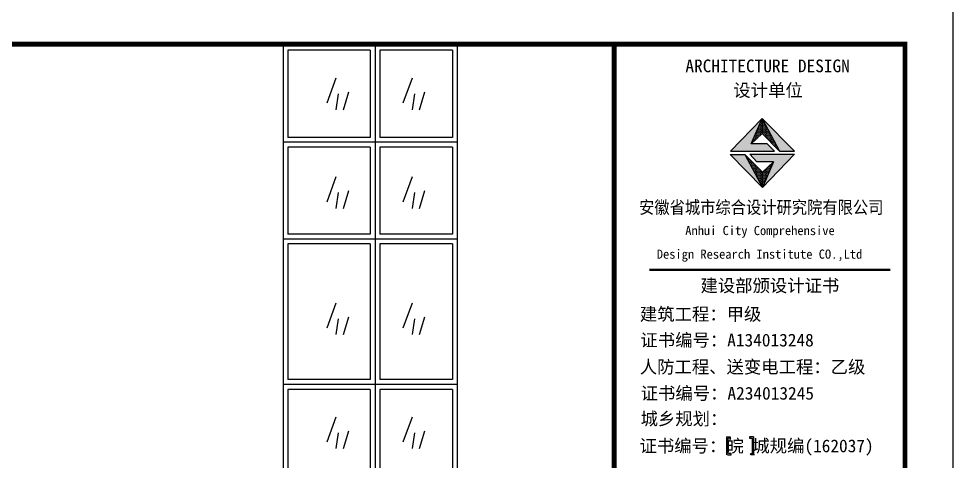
# Model space of a CAD drawing. Extents: x 1680110 to 2520911, y 137232 to 777463.
# Drawn here: x 2416401 to 2435718, y 169623 to 178757 of the extents above; entities that cross this region are included whole.
import ezdxf

# ---------------------------------------------------------------- set-up
doc = ezdxf.new("R2010")
doc.units = 0
doc.header["$LTSCALE"] = 1000
doc.header["$MEASUREMENT"] = 0
for name, color, linetype in [('PUB_TITLE', 4, 'Continuous'), ('WINDOW', 4, 'Continuous'), ('图框', 4, 'Continuous')]:
    doc.layers.add(name, color=color, linetype=linetype)
doc.styles.add('黑体', font='simhei.ttf')

# ---------------------------------------------------------------- blocks, each defined once
blk = doc.blocks.new('FA2')
at = {"color": 4}
for p, q in [((1953640.2, 324320.1), (1951840.2, 324320.1)), ((1951840.2, 324320.1), (1951840.2, 318720.1)), ((1951890.2, 324270.1), (1951890.2, 323370.1)), ((1952740.2, 324270.1), (1951890.2, 324270.1)), ((1952740.2, 324270.1), (1952740.2, 323370.1)), ((1952790.2, 324320.1), (1952790.2, 318720.1)), ((1953590.2, 324270.1), (1952840.2, 324270.1)), ((1952840.2, 324270.1), (1952840.2, 323370.1)), ((1953590.2, 324270.1), (1953590.2, 323370.1)), ((1953640.2, 324320.1), (1953640.2, 318720.1)), ((1952740.2, 323370.1), (1951890.2, 323370.1)), ((1953590.2, 323370.1), (1952840.2, 323370.1)), ((1953640.2, 323320.1), (1951840.2, 323320.1)), ((1952740.2, 323270.1), (1951890.2, 323270.1)), ((1951890.2, 323270.1), (1951890.2, 322370.1)), ((1952740.2, 323270.1), (1952740.2, 322370.1)), ((1953590.2, 323270.1), (1952840.2, 323270.1)), ((1952840.2, 323270.1), (1952840.2, 322370.1)), ((1953590.2, 323270.1), (1953590.2, 322370.1)), ((1951840.2, 323220.1), (1951840.2, 318720.1)), ((1952790.2, 323220.1), (1952790.2, 318720.1)), ((1953640.2, 323220.1), (1953640.2, 318720.1)), ((1953640.2, 322320.1), (1951840.2, 322320.1)), ((1953640.2, 322320.1), (1951840.2, 322320.1)), ((1953640.2, 322320.1), (1951840.2, 322320.1)), ((1953640.2, 322320.1), (1951840.2, 322320.1)), ((1953640.2, 322320.1), (1951840.2, 322320.1)), ((1952740.2, 322370.1), (1951890.2, 322370.1)), ((1953590.2, 322370.1), (1952840.2, 322370.1)), ((1952740.2, 322270.1), (1951890.2, 322270.1)), ((1951890.2, 322270.1), (1951890.2, 320870.1)), ((1952740.2, 322270.1), (1952740.2, 320870.1)), ((1953590.2, 322270.1), (1952840.2, 322270.1)), ((1952840.2, 322270.1), (1952840.2, 320870.1)), ((1953590.2, 322270.1), (1953590.2, 320870.1)), ((1952740.2, 320870.1), (1951890.2, 320870.1)), ((1953590.2, 320870.1), (1952840.2, 320870.1)), ((1953640.2, 320820.1), (1951840.2, 320820.1)), ((1953640.2, 320820.1), (1951840.2, 320820.1)), ((1953640.2, 320820.1), (1951840.2, 320820.1)), ((1953640.2, 320820.1), (1951840.2, 320820.1)), ((1951890.2, 320770.1), (1951890.2, 319870.1)), ((1952740.2, 320770.1), (1951890.2, 320770.1)), ((1952740.2, 320770.1), (1952740.2, 319870.1)), ((1953590.2, 320770.1), (1952840.2, 320770.1)), ((1952840.2, 320770.1), (1952840.2, 319870.1)), ((1953590.2, 320770.1), (1953590.2, 319870.1)), ((1953640.2, 319820.1), (1951840.2, 319820.1)), ((1953640.2, 319820.1), (1951840.2, 319820.1)), ((1952740.2, 319870.1), (1951890.2, 319870.1)), ((1953590.2, 319870.1), (1952840.2, 319870.1)), ((1952740.2, 319770.1), (1951890.2, 319770.1)), ((1951890.2, 319770.1), (1951890.2, 318770.1)), ((1952740.2, 319770.1), (1952740.2, 318770.1)), ((1953590.2, 319770.1), (1952840.2, 319770.1)), ((1952840.2, 319770.1), (1952840.2, 318770.1)), ((1953590.2, 319770.1), (1953590.2, 318770.1)), ((1951890.2, 318770.1), (1952740.2, 318770.1)), ((1952840.2, 318770.1), (1953590.2, 318770.1)), ((1951840.2, 318720.1), (1953640.2, 318720.1))]:
    blk.add_line(p, q, dxfattribs=at)
at = {"layer": 'WINDOW', "color": 0}
for p, q in [((1952294.3, 323725.6, 0), (1952388.9, 323984.5, 0)), ((1953082.1, 323725.6, 0), (1953176.8, 323984.5, 0)), ((1952388.9, 323655.9, 0), (1952413.8, 323820.2, 0)), ((1952463.6, 323655.9, 0), (1952518.5, 323840.1, 0)), ((1953176.8, 323655.9, 0), (1953201.7, 323820.2, 0)), ((1953251.5, 323655.9, 0), (1953306.3, 323840.1, 0)), ((1952294.3, 322706.2, 0), (1952388.9, 322965.1, 0)), ((1953082.1, 322706.2, 0), (1953176.8, 322965.1, 0)), ((1952388.9, 322636.5, 0), (1952413.8, 322800.8, 0)), ((1952463.6, 322636.5, 0), (1952518.5, 322820.7, 0)), ((1953176.8, 322636.5, 0), (1953201.7, 322800.8, 0)), ((1953251.5, 322636.5, 0), (1953306.3, 322820.7, 0)), ((1952294.3, 321404.2, 0), (1952388.9, 321663.1, 0)), ((1953082.1, 321404.2, 0), (1953176.8, 321663.1, 0)), ((1952388.9, 321334.5, 0), (1952413.8, 321498.8, 0)), ((1952463.6, 321334.5, 0), (1952518.5, 321518.7, 0)), ((1953176.8, 321334.5, 0), (1953201.7, 321498.8, 0)), ((1953251.5, 321334.5, 0), (1953306.3, 321518.7, 0)), ((1952294.3, 320227.8, 0), (1952388.9, 320486.7, 0)), ((1953082.1, 320227.8, 0), (1953176.8, 320486.7, 0)), ((1952388.9, 320158.1, 0), (1952413.8, 320322.4, 0)), ((1952463.6, 320158.1, 0), (1952518.5, 320342.3, 0)), ((1953176.8, 320158.1, 0), (1953201.7, 320322.4, 0)), ((1953251.5, 320158.1, 0), (1953306.3, 320342.3, 0))]:
    blk.add_line(p, q, dxfattribs=at)

msp = doc.modelspace()

# ---------------------------------------------------------------- hatches: boundary and pattern name
at = {"layer": '图框'}
for color, points in [(1, [(2431539.8, 176172.2), (2431767.4, 176700.3), (2431111, 176025.7), (2432024.9, 176025.7), (2431873.3, 176172.2)]), (1, [(2432126, 176022.9), (2432435.4, 176022.9), (2431767.4, 176700.3)]), (1, [(2431407, 175957.8), (2431103.5, 175957.8), (2431776.3, 175274.4)]), (1, [(2431511.6, 175959.8), (2431660.9, 175803.2), (2431998.9, 175803.2), (2431776.3, 175274.4), (2432435.9, 175959.8)]), (4, [(2431054.7, 170101.6), (2431106, 170101.6), (2431106, 170127.2), (2431082.3, 170127.2), (2431027.1, 170127.2), (2431027.1, 169754.9), (2431082.3, 169754.9), (2431106, 169754.9), (2431106, 169780.5), (2431054.7, 169780.5)]), (4, [(2431559.7, 169780.5), (2431508.4, 169780.5), (2431508.4, 169754.9), (2431532.1, 169754.9), (2431587.3, 169754.9), (2431587.3, 170127.2), (2431532.1, 170127.2), (2431508.4, 170127.2), (2431508.4, 170101.6), (2431559.7, 170101.6)])]:
    msp.add_hatch(color=color, dxfattribs=at).paths.add_polyline_path(points)
h = msp.add_hatch(dxfattribs=at)
h.set_pattern_fill('DOTS', color=256, scale=300, style=0)
h.set_pattern_definition([(0, (152404.573, 1037750.112), (9.375, 18.75), [0, -18.75])])
h.paths.add_polyline_path([(2431776.3, 175274.4), (2431776.3, 175589.4), (2431407, 175957.8)])
h.paths.add_polyline_path([(2431998.9, 175803.2), (2431776.3, 175589.4), (2431776.3, 175274.4)])
h.paths.add_polyline_path([(2431767.4, 176700.3), (2431767.4, 176389.7), (2432126, 176022.9)])
h.paths.add_polyline_path([(2431767.4, 176389.7), (2431767.4, 176700.3), (2431539.8, 176172.2)])

# ---------------------------------------------------------------- linework, layer by layer
at = {"layer": 'PUB_TITLE'}
msp.add_lwpolyline([(2361418.2, 137232.3), (2435718.2, 137232.3), (2435718.2, 179232.3), (2361418.2, 179232.3)], close=True, dxfattribs=at)
at = {"layer": 'PUB_TITLE', "const_width": 100}
msp.add_lwpolyline([(2363918.2, 138232.3), (2434718.2, 138232.3), (2434718.2, 178232.3), (2363918.2, 178232.3)], close=True, dxfattribs=at)
at = {"layer": '图框'}
for p, q in [((2431539.8, 176172.2), (2431767.4, 176700.3)), ((2431767.4, 176700.3), (2432126, 176022.9)), ((2431776.3, 175274.4), (2431103.5, 175957.8)), ((2431103.5, 175957.8), (2431407, 175957.8)), ((2431776.3, 175274.4), (2431103.5, 175957.8)), ((2431103.5, 175957.8), (2431407, 175957.8)), ((2431103.5, 175957.8), (2431407, 175957.8)), ((2431776.3, 175589.4), (2431407, 175957.8)), ((2431511.6, 175959.8), (2432435.9, 175959.8)), ((2431660.9, 175803.2), (2431511.6, 175959.8)), ((2431998.9, 175803.2), (2431660.9, 175803.2)), ((2432435.9, 175959.8), (2431776.3, 175274.4)), ((2431776.3, 175589.4), (2431998.9, 175803.2)), ((2431998.9, 175803.2), (2431776.3, 175274.4)), ((2431776.3, 175274.4), (2431776.3, 175589.4)), ((2431776.3, 175274.4), (2431776.3, 175589.4)), ((2431776.3, 175274.4), (2431776.3, 175589.4))]:
    msp.add_line(p, q, dxfattribs=at)
at = {"layer": '图框', "color": 1}
for p, q in [((2431776.3, 175274.4), (2431103.5, 175957.8)), ((2431407, 175957.8), (2431776.3, 175274.4))]:
    msp.add_line(p, q, dxfattribs=at)
at = {"layer": '图框', "color": 4}
for p, q in [((2431027.1, 170127.2), (2431082.3, 170127.2)), ((2431027.1, 170127.2), (2431027.1, 169754.9)), ((2431106, 170101.6), (2431054.7, 170101.6)), ((2431054.7, 170101.6), (2431054.7, 169780.5)), ((2431082.3, 170127.2), (2431106, 170127.2)), ((2431106, 170127.2), (2431106, 170101.6)), ((2431532.1, 170127.2), (2431508.4, 170127.2)), ((2431508.4, 170127.2), (2431508.4, 170101.6)), ((2431508.4, 170101.6), (2431559.7, 170101.6)), ((2431587.3, 170127.2), (2431532.1, 170127.2)), ((2431559.7, 170101.6), (2431559.7, 169780.5)), ((2431587.3, 170127.2), (2431587.3, 169754.9)), ((2431050.1, 169754.9), (2431105.3, 169754.9)), ((2431129, 169780.5), (2431077.7, 169780.5)), ((2431105.3, 169754.9), (2431129, 169754.9)), ((2431129, 169754.9), (2431129, 169780.5)), ((2431531.4, 169754.9), (2431531.4, 169780.5)), ((2431531.4, 169780.5), (2431582.7, 169780.5)), ((2431555.1, 169754.9), (2431531.4, 169754.9)), ((2431610.3, 169754.9), (2431555.1, 169754.9))]:
    msp.add_line(p, q, dxfattribs=at)
for points, const_width in [([(2428709, 178232.3), (2428709, 138232.3)], 98.6), ([(2429437.7, 173576.3), (2434417.7, 173576.3)], 49.8)]:
    msp.add_lwpolyline(points, dxfattribs=dict(at, const_width=const_width))
at = {"layer": '图框'}
for points in [[(2431873.3, 176172.2), (2431539.8, 176172.2), (2431767.4, 176389.7), (2432126, 176022.9), (2432435.4, 176022.9), (2431767.4, 176700.3), (2431111, 176025.7), (2432024.9, 176025.7), (2431873.3, 176172.2)], [(2431767.4, 176700.3), (2431767.4, 176389.7)]]:
    msp.add_lwpolyline(points, dxfattribs=at)

# ---------------------------------------------------------------- block references
at = {"xscale": 2, "yscale": 2, "zscale": 2}
msp.add_blockref('FA2', (-1481814.3, -470432.7), dxfattribs=at)

# ---------------------------------------------------------------- texts
at = {"layer": '图框', "color": 4, "style": '黑体'}
for s, height, p in [('ARCHITECTURE DESIGN', 262.944, (2430180.7, 177652.6)), ('设计单位', 262.94, (2431172, 177149)), ('Anhui City Comprehensive ', 189.24, (2430178.1, 174290.8)), (' Design Research Institute CO.,Ltd', 189.24, (2429460.7, 173803.8)), ('建设部颁设计证书', 262.94, (2430493.2, 173117.7)), (' 建筑工程：甲级', 262.94, (2429061.9, 172528.4)), ('证书编号：A134013248', 262.944, (2429252.1, 171992.6)), ('人防工程、送变电工程：乙级', 262.944, (2429238.3, 171438.9)), ('证书编号：A234013245', 262.944, (2429256.9, 170894.8)), ('城乡规划：', 262.94, (2429255, 170369.5)), ('证书编号：皖 城规编(162037)', 262.944, (2429234, 169809.3))]:
    msp.add_text(s, height=height, dxfattribs=at).set_placement(p)
at = {"layer": '图框', "color": 4, "style": '黑体', "width": 0.88}
msp.add_text('安徽省城市综合设计研究院有限公司', height=262.944, dxfattribs=at).set_placement((2429223.9, 174732.8))

doc.saveas('drawing.dxf')
